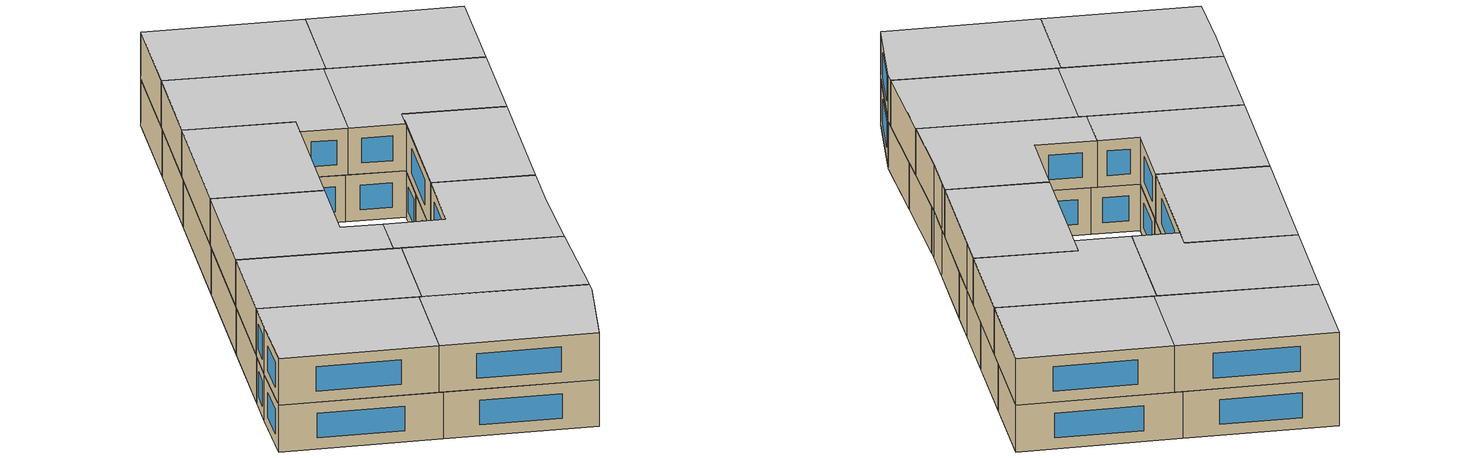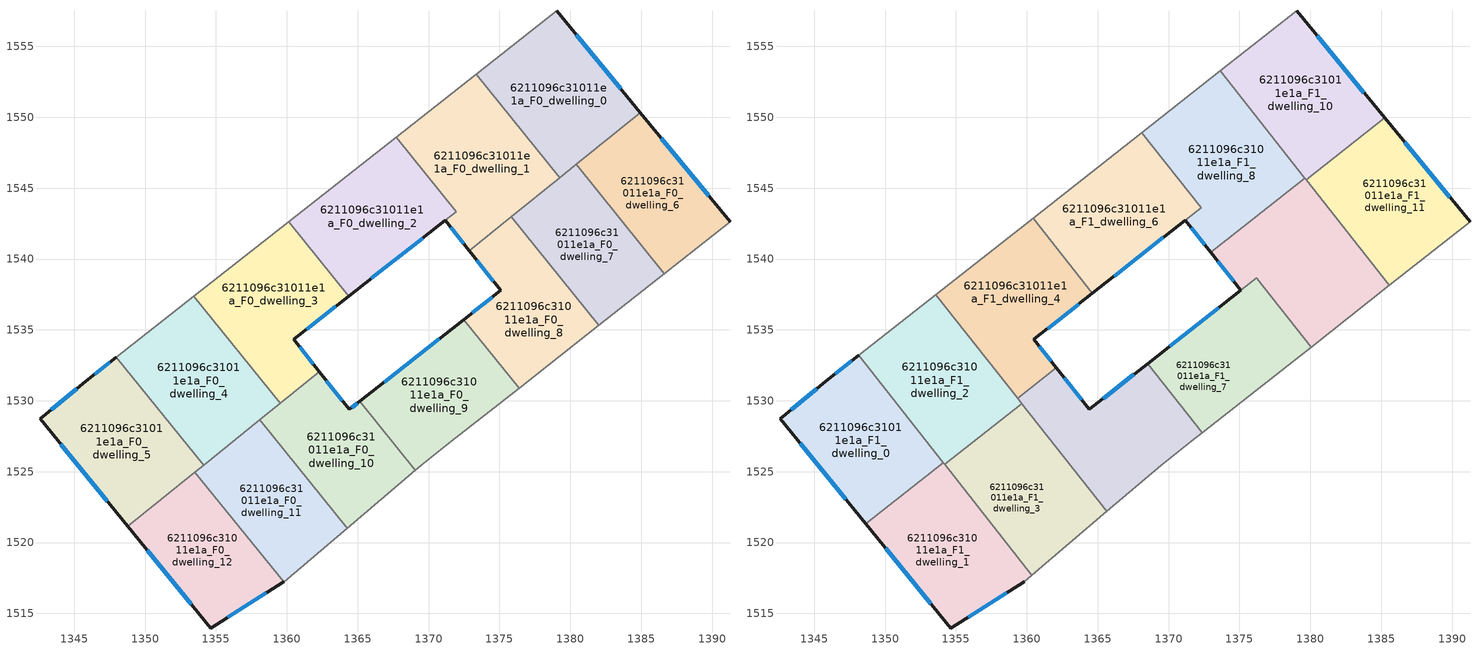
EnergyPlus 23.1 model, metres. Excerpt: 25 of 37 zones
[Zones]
6211096c31011e1a_F0_dwelling_0
 floor ground (EU_floor_Construction): 1379.03,1557.5 1384.94,1550.32 1379.26,1545.74 1373.36,1553.04 z0
 wall outside (EU_wall_Construction): 1384.94,1550.32 1379.03,1557.5 z0:3
 wall to 6211096c31011e1a_F0_dwelling_1 (EU_wall_Construction): 1373.36,1553.04 1379.26,1545.74 z0:3
 wall adiabatic (EU_wall_Construction): 1379.03,1557.5 1373.36,1553.04 z0:3
 wall to 6211096c31011e1a_F0_dwelling_6 (EU_wall_Construction): 1380.42,1546.67 1384.94,1550.32 z0:3
 wall to 6211096c31011e1a_F0_dwelling_7 (EU_wall_Construction): 1379.26,1545.74 1380.42,1546.67 z0:3
 window (EU_Window_Construction): 1383.55,1552.01 1380.42,1555.82 z0.7:2.3
6211096c31011e1a_F0_dwelling_1
 floor ground (EU_floor_Construction): 1373.36,1553.04 1379.26,1545.74 1372.88,1540.58 1371.17,1542.73 1371.95,1543.34 1367.71,1548.6 z0
 wall outside (EU_wall_Construction): 1371.17,1542.73 1372.88,1540.58 z0:3
 wall to 6211096c31011e1a_F0_dwelling_2 (EU_wall_Construction): 1367.71,1548.6 1371.95,1543.34 1371.17,1542.73 z0:3
 wall adiabatic (EU_wall_Construction): 1373.36,1553.04 1367.71,1548.6 z0:3
 wall to 6211096c31011e1a_F0_dwelling_7 (EU_wall_Construction): 1375.83,1542.96 1379.26,1545.74 z0:3
 wall to 6211096c31011e1a_F0_dwelling_8 (EU_wall_Construction): 1372.88,1540.58 1375.83,1542.96 z0:3
 window (EU_Window_Construction): 1371.57,1542.23 1372.48,1541.09 z0.7:2.3
6211096c31011e1a_F0_dwelling_10
 floor ground (EU_floor_Construction): 1365.13,1529.96 1369.06,1525.09 1364.26,1521.02 1358.1,1528.65 1362.3,1532.05 1364.41,1529.39 z0
 wall outside (EU_wall_Construction): 1365.13,1529.96 1364.41,1529.39 1362.3,1532.05 z0:3
 wall to 6211096c31011e1a_F0_dwelling_9 (EU_wall_Construction): 1369.06,1525.09 1365.13,1529.96 z0:3
 wall adiabatic (EU_wall_Construction): 1364.26,1521.02 1369.06,1525.09 z0:3
 wall to 6211096c31011e1a_F0_dwelling_11 (EU_wall_Construction): 1358.1,1528.65 1364.26,1521.02 z0:3
 wall to 6211096c31011e1a_F0_dwelling_3 (EU_wall_Construction): 1362.3,1532.05 1359.55,1529.82 z0:3
 wall to 6211096c31011e1a_F0_dwelling_4 (EU_wall_Construction): 1359.55,1529.82 1358.1,1528.65 z0:3
 window (EU_Window_Construction): 1363.91,1530.01 1362.8,1531.42 / 1364.96,1529.82 1364.58,1529.52 z0.7:2.3
6211096c31011e1a_F0_dwelling_11
 floor ground (EU_floor_Construction): 1358.1,1528.65 1364.26,1521.02 1359.8,1517.24 1359.77,1517.22 1353.52,1524.95 z0
 wall adiabatic (EU_wall_Construction): 1359.77,1517.22 1359.8,1517.24 1364.26,1521.02 z0:3
 wall to 6211096c31011e1a_F0_dwelling_12 (EU_wall_Construction): 1353.52,1524.95 1359.77,1517.22 z0:3
 wall to 6211096c31011e1a_F0_dwelling_4 (EU_wall_Construction): 1358.1,1528.65 1354.14,1525.46 z0:3
 wall to 6211096c31011e1a_F0_dwelling_5 (EU_wall_Construction): 1354.14,1525.46 1353.52,1524.95 z0:3
6211096c31011e1a_F0_dwelling_12
 floor ground (EU_floor_Construction): 1353.52,1524.95 1359.77,1517.22 1354.64,1513.96 1348.79,1521.13 z0
 wall outside (EU_wall_Construction): 1348.79,1521.13 1354.64,1513.96 1359.77,1517.22 z0:3
 wall to 6211096c31011e1a_F0_dwelling_5 (EU_wall_Construction): 1353.52,1524.95 1348.79,1521.13 z0:3
 window (EU_Window_Construction): 1355.85,1514.73 1358.57,1516.45 / 1350.16,1519.45 1353.27,1515.65 z0.7:2.3
6211096c31011e1a_F0_dwelling_2
 floor ground (EU_floor_Construction): 1367.71,1548.6 1371.95,1543.34 1364.37,1537.38 1360.13,1542.64 z0
 wall outside (EU_wall_Construction): 1364.37,1537.38 1371.18,1542.73 z0:3
 wall to 6211096c31011e1a_F0_dwelling_3 (EU_wall_Construction): 1360.13,1542.64 1364.37,1537.38 z0:3
 wall adiabatic (EU_wall_Construction): 1367.71,1548.6 1360.13,1542.64 z0:3
 window (EU_Window_Construction): 1365.97,1538.64 1369.58,1541.48 z0.7:2.3
6211096c31011e1a_F0_dwelling_3
 floor ground (EU_floor_Construction): 1360.13,1542.64 1364.37,1537.38 1360.49,1534.33 1362.3,1532.05 1359.55,1529.82 1353.45,1537.38 z0
 wall outside (EU_wall_Construction): 1362.3,1532.05 1360.49,1534.33 1364.37,1537.38 z0:3
 wall to 6211096c31011e1a_F0_dwelling_4 (EU_wall_Construction): 1353.45,1537.38 1359.55,1529.82 z0:3
 wall adiabatic (EU_wall_Construction): 1360.13,1542.64 1353.45,1537.38 z0:3
 window (EU_Window_Construction): 1361.88,1532.58 1360.92,1533.8 / 1361.4,1535.05 1363.46,1536.67 z0.7:2.3
6211096c31011e1a_F0_dwelling_4
 floor ground (EU_floor_Construction): 1353.45,1537.38 1359.55,1529.82 1354.14,1525.46 1347.99,1533.08 z0
 wall to 6211096c31011e1a_F0_dwelling_5 (EU_wall_Construction): 1347.99,1533.08 1354.14,1525.46 z0:3
 wall adiabatic (EU_wall_Construction): 1353.45,1537.38 1347.99,1533.08 z0:3
6211096c31011e1a_F0_dwelling_5
 floor ground (EU_floor_Construction): 1347.99,1533.08 1354.14,1525.46 1348.79,1521.13 1342.59,1528.73 1345.99,1531.51 z0
 wall outside (EU_wall_Construction): 1347.99,1533.08 1345.99,1531.51 1342.59,1528.73 1348.79,1521.13 z0:3
 window (EU_Window_Construction): 1344.05,1526.95 1347.33,1522.92 / 1345.19,1530.86 1343.39,1529.38 / 1347.52,1532.72 1346.46,1531.88 z0.7:2.3
6211096c31011e1a_F0_dwelling_6
 floor ground (EU_floor_Construction): 1384.94,1550.32 1391.26,1542.64 1386.63,1538.98 1380.42,1546.67 z0
 wall outside (EU_wall_Construction): 1391.26,1542.64 1384.94,1550.32 z0:3
 wall adiabatic (EU_wall_Construction): 1386.63,1538.98 1391.26,1542.64 z0:3
 wall to 6211096c31011e1a_F0_dwelling_7 (EU_wall_Construction): 1380.42,1546.67 1386.63,1538.98 z0:3
 window (EU_Window_Construction): 1389.78,1544.45 1386.43,1548.52 z0.7:2.3
 ceiling adiabatic (EU_roof_Construction): 1391.26,1542.64 1385.24,1549.96 1380.67,1546.36 1386.63,1538.98 z3
6211096c31011e1a_F0_dwelling_7
 floor ground (EU_floor_Construction): 1380.42,1546.67 1386.63,1538.98 1382,1535.32 1375.83,1542.96 z0
 wall adiabatic (EU_wall_Construction): 1382,1535.32 1386.63,1538.98 z0:3
 wall to 6211096c31011e1a_F0_dwelling_8 (EU_wall_Construction): 1375.83,1542.96 1382,1535.32 z0:3
 ceiling adiabatic (EU_roof_Construction): 1385.57,1538.14 1379.62,1545.71 1375.95,1542.82 1382,1535.32 z3
6211096c31011e1a_F0_dwelling_8
 floor ground (EU_floor_Construction): 1375.83,1542.96 1382,1535.32 1378.46,1532.52 1376.39,1530.89 1372.48,1535.73 1375.09,1537.79 1372.88,1540.58 z0
 wall outside (EU_wall_Construction): 1372.88,1540.58 1375.09,1537.79 1372.48,1535.73 z0:3
 wall adiabatic (EU_wall_Construction): 1376.39,1530.89 1378.46,1532.52 1382,1535.32 z0:3
 wall to 6211096c31011e1a_F0_dwelling_9 (EU_wall_Construction): 1372.48,1535.73 1376.39,1530.89 z0:3
 window (EU_Window_Construction): 1374.48,1537.3 1373.09,1536.21 / 1373.4,1539.93 1374.57,1538.44 z0.7:2.3
6211096c31011e1a_F0_dwelling_9
 floor ground (EU_floor_Construction): 1372.48,1535.73 1376.39,1530.89 1371.62,1527.14 1369.48,1525.45 1369.06,1525.09 1365.13,1529.96 z0
 wall outside (EU_wall_Construction): 1372.48,1535.73 1365.13,1529.96 z0:3
 wall adiabatic (EU_wall_Construction): 1369.06,1525.09 1369.48,1525.45 1371.62,1527.14 1376.39,1530.89 z0:3
 window (EU_Window_Construction): 1370.75,1534.37 1366.86,1531.31 z0.7:2.3
6211096c31011e1a_F1_dwelling_0
 floor to 6211096c31011e1a_F0_dwelling_5 (EU_floor_Construction): 1347.99,1533.08 1354.04,1525.59 1348.63,1521.33 1342.59,1528.73 1345.99,1531.51 z3
 floor to 6211096c31011e1a_F0_dwelling_4 (EU_floor_Construction): 1348.15,1533.21 1354.11,1525.64 1354.04,1525.59 1347.99,1533.08 z3
 wall outside (EU_wall_Construction): 1348.15,1533.21 1345.99,1531.51 1342.59,1528.73 1348.63,1521.33 z3:6
 wall to 6211096c31011e1a_F1_dwelling_1 (EU_wall_Construction): 1348.63,1521.33 1354.11,1525.64 z3:6
 wall to 6211096c31011e1a_F1_dwelling_2 (EU_wall_Construction): 1354.11,1525.64 1348.15,1533.21 z3:6
 window (EU_Window_Construction): 1344.01,1526.99 1347.21,1523.07 / 1345.19,1530.86 1343.39,1529.38 / 1347.64,1532.81 1346.5,1531.91 z3.7:5.3
 ceiling to 6211096c31011e1a_F2_dwelling_0 (EU_floor_Construction): 1354.11,1525.64 1348.15,1533.21 1345.99,1531.51 1342.59,1528.73 1348.63,1521.33 z6
6211096c31011e1a_F1_dwelling_1
 floor to 6211096c31011e1a_F0_dwelling_12 (EU_floor_Construction): 1353.52,1524.95 1359.77,1517.22 1354.64,1513.96 1348.79,1521.13 z3
 floor to 6211096c31011e1a_F0_dwelling_5 (EU_floor_Construction): 1354.04,1525.59 1354.14,1525.46 1348.79,1521.13 1348.63,1521.33 z3
 floor to 6211096c31011e1a_F0_dwelling_4 (EU_floor_Construction): 1354.11,1525.64 1354.21,1525.51 1354.14,1525.46 1354.04,1525.59 z3
 floor to 6211096c31011e1a_F0_dwelling_11 (EU_floor_Construction): 1354.21,1525.51 1360.36,1517.71 1359.8,1517.24 1359.77,1517.22 1353.52,1524.95 z3
 wall outside (EU_wall_Construction): 1348.63,1521.33 1354.64,1513.96 1359.8,1517.24 z3:6
 wall adiabatic (EU_wall_Construction): 1359.8,1517.24 1360.36,1517.71 z3:6
 wall to 6211096c31011e1a_F1_dwelling_3 (EU_wall_Construction): 1360.36,1517.71 1354.22,1525.51 z3:6
 wall to 6211096c31011e1a_F1_dwelling_2 (EU_wall_Construction): 1354.21,1525.51 1354.11,1525.64 z3:6
 window (EU_Window_Construction): 1350.04,1519.6 1353.23,1515.69 / 1355.85,1514.73 1358.59,1516.47 z3.7:5.3
 ceiling to 6211096c31011e1a_F2_dwelling_1 (EU_floor_Construction): 1359.8,1517.24 1360.36,1517.71 1354.11,1525.64 1348.63,1521.33 1354.64,1513.96 z6
6211096c31011e1a_F1_dwelling_10
 floor to 6211096c31011e1a_F0_dwelling_0 (EU_floor_Construction): 1379.03,1557.5 1384.94,1550.32 1379.46,1545.9 1373.66,1553.27 z3
 floor to 6211096c31011e1a_F0_dwelling_7 (EU_floor_Construction): 1380.42,1546.67 1380.67,1546.36 1379.7,1545.6 1379.46,1545.9 z3
 floor to 6211096c31011e1a_F0_dwelling_6 (EU_floor_Construction): 1384.94,1550.32 1385.24,1549.96 1380.67,1546.36 1380.42,1546.67 z3
 wall outside (EU_wall_Construction): 1385.24,1549.96 1379.03,1557.5 z3:6
 wall adiabatic (EU_wall_Construction): 1379.03,1557.5 1373.66,1553.27 z3:6
 wall to 6211096c31011e1a_F1_dwelling_11 (EU_wall_Construction): 1379.7,1545.6 1385.24,1549.96 z3:6
 wall to 6211096c31011e1a_F1_dwelling_8 (EU_wall_Construction): 1373.66,1553.27 1379.62,1545.71 z3:6
 wall to 6211096c31011e1a_F1_dwelling_9 (EU_wall_Construction): 1379.62,1545.71 1379.7,1545.6 z3:6
 window (EU_Window_Construction): 1383.78,1551.73 1380.49,1555.73 z3.7:5.3
 ceiling to 6211096c31011e1a_F2_dwelling_10 (EU_floor_Construction): 1385.24,1549.96 1379.03,1557.5 1373.66,1553.27 1379.7,1545.6 z6
6211096c31011e1a_F1_dwelling_11
 floor to 6211096c31011e1a_F0_dwelling_7 (EU_floor_Construction): 1380.67,1546.36 1386.63,1538.98 1385.57,1538.14 1379.7,1545.6 z3
 floor adiabatic (EU_floor_Construction): 1385.24,1549.96 1391.26,1542.64 1386.63,1538.98 1380.67,1546.36 z3
 wall outside (EU_wall_Construction): 1391.26,1542.64 1385.24,1549.96 z3:6
 wall adiabatic (EU_wall_Construction): 1385.57,1538.14 1391.26,1542.64 z3:6
 wall to 6211096c31011e1a_F1_dwelling_9 (EU_wall_Construction): 1379.7,1545.6 1385.57,1538.14 z3:6
 window (EU_Window_Construction): 1389.85,1544.36 1386.65,1548.24 z3.7:5.3
 ceiling to 6211096c31011e1a_F2_dwelling_11 (EU_floor_Construction): 1391.26,1542.64 1385.24,1549.96 1379.7,1545.6 1385.57,1538.14 z6
6211096c31011e1a_F1_dwelling_2
 floor to 6211096c31011e1a_F0_dwelling_4 (EU_floor_Construction): 1353.45,1537.38 1359.55,1529.82 1354.21,1525.51 1348.15,1533.21 z3
 floor to 6211096c31011e1a_F0_dwelling_3 (EU_floor_Construction): 1353.59,1537.49 1359.6,1529.86 1359.55,1529.82 1353.45,1537.38 z3
 floor to 6211096c31011e1a_F0_dwelling_10 (EU_floor_Construction): 1359.6,1529.86 1359.65,1529.79 1358.14,1528.6 1358.1,1528.65 z3
 floor to 6211096c31011e1a_F0_dwelling_11 (EU_floor_Construction): 1358.1,1528.65 1358.14,1528.6 1354.22,1525.51 z3
 wall adiabatic (EU_wall_Construction): 1353.59,1537.49 1348.15,1533.21 z3:6
 wall to 6211096c31011e1a_F1_dwelling_3 (EU_wall_Construction): 1354.22,1525.51 1359.65,1529.79 z3:6
 wall to 6211096c31011e1a_F1_dwelling_4 (EU_wall_Construction): 1359.36,1530.17 1353.59,1537.49 z3:6
 wall to 6211096c31011e1a_F1_dwelling_5 (EU_wall_Construction): 1359.65,1529.79 1359.36,1530.17 z3:6
 ceiling to 6211096c31011e1a_F2_dwelling_2 (EU_floor_Construction): 1359.65,1529.79 1353.59,1537.49 1348.15,1533.21 1354.22,1525.51 z6
6211096c31011e1a_F1_dwelling_3
 floor to 6211096c31011e1a_F0_dwelling_11 (EU_floor_Construction): 1358.14,1528.6 1364.26,1521.02 1360.36,1517.71 1354.22,1525.51 z3
 floor to 6211096c31011e1a_F0_dwelling_10 (EU_floor_Construction): 1359.65,1529.79 1365.64,1522.19 1364.26,1521.02 1358.14,1528.6 z3
 wall adiabatic (EU_wall_Construction): 1360.36,1517.71 1365.64,1522.19 z3:6
 wall to 6211096c31011e1a_F1_dwelling_5 (EU_wall_Construction): 1365.64,1522.19 1359.65,1529.79 z3:6
 ceiling to 6211096c31011e1a_F2_dwelling_3 (EU_floor_Construction): 1365.64,1522.19 1359.65,1529.79 1354.22,1525.51 1360.36,1517.71 z6
6211096c31011e1a_F1_dwelling_4
 floor to 6211096c31011e1a_F0_dwelling_3 (EU_floor_Construction): 1360.13,1542.64 1364.37,1537.38 1360.49,1534.33 1362.09,1532.32 1359.36,1530.17 1353.59,1537.49 z3
 floor to 6211096c31011e1a_F0_dwelling_2 (EU_floor_Construction): 1360.45,1542.88 1364.62,1537.58 1364.37,1537.38 1360.13,1542.64 z3
 wall outside (EU_wall_Construction): 1362.09,1532.32 1360.49,1534.33 1364.62,1537.58 z3:6
 wall to 6211096c31011e1a_F1_dwelling_5 (EU_wall_Construction): 1359.36,1530.17 1362.09,1532.32 z3:6
 wall adiabatic (EU_wall_Construction): 1360.45,1542.88 1353.59,1537.49 z3:6
 wall to 6211096c31011e1a_F1_dwelling_6 (EU_wall_Construction): 1364.62,1537.58 1360.45,1542.88 z3:6
 window (EU_Window_Construction): 1361.46,1535.1 1363.65,1536.82 / 1361.71,1532.79 1360.87,1533.86 z3.7:5.3
 ceiling to 6211096c31011e1a_F2_dwelling_4 (EU_floor_Construction): 1362.09,1532.32 1360.49,1534.33 1364.62,1537.58 1360.45,1542.88 1353.59,1537.49 1359.36,1530.17 z6
6211096c31011e1a_F1_dwelling_5
 floor to 6211096c31011e1a_F0_dwelling_10 (EU_floor_Construction): 1365.13,1529.96 1369.06,1525.09 1365.64,1522.19 1359.6,1529.86 1362.3,1532.05 1364.41,1529.39 z3
 floor to 6211096c31011e1a_F0_dwelling_9 (EU_floor_Construction): 1368.53,1532.62 1372.38,1527.74 1371.62,1527.14 1369.48,1525.45 1369.06,1525.09 1365.13,1529.96 z3
 floor to 6211096c31011e1a_F0_dwelling_3 (EU_floor_Construction): 1362.09,1532.32 1362.3,1532.05 1359.6,1529.86 1359.36,1530.17 z3
 wall outside (EU_wall_Construction): 1368.53,1532.62 1364.41,1529.39 1362.09,1532.32 z3:6
 wall adiabatic (EU_wall_Construction): 1365.64,1522.19 1369.48,1525.45 1371.62,1527.14 1372.38,1527.74 z3:6
 wall to 6211096c31011e1a_F1_dwelling_7 (EU_wall_Construction): 1372.38,1527.74 1368.53,1532.62 z3:6
 window (EU_Window_Construction): 1363.86,1530.08 1362.63,1531.63 / 1367.56,1531.87 1365.38,1530.15 z3.7:5.3
 ceiling to 6211096c31011e1a_F2_dwelling_5 (EU_floor_Construction): 1369.48,1525.45 1371.62,1527.14 1372.38,1527.74 1368.53,1532.62 1364.41,1529.39 1362.09,1532.32 1359.36,1530.17 1365.64,1522.19 z6
6211096c31011e1a_F1_dwelling_6
 floor to 6211096c31011e1a_F0_dwelling_2 (EU_floor_Construction): 1367.71,1548.6 1371.95,1543.34 1364.62,1537.58 1360.45,1542.88 z3
 floor to 6211096c31011e1a_F0_dwelling_1 (EU_floor_Construction): 1368.12,1548.92 1372.3,1543.62 1371.95,1543.34 1367.71,1548.6 z3
 wall outside (EU_wall_Construction): 1364.62,1537.58 1371.18,1542.73 z3:6
 wall adiabatic (EU_wall_Construction): 1368.12,1548.92 1360.45,1542.88 z3:6
 wall to 6211096c31011e1a_F1_dwelling_8 (EU_wall_Construction): 1371.18,1542.73 1372.3,1543.62 1368.12,1548.92 z3:6
 window (EU_Window_Construction): 1366.16,1538.79 1369.64,1541.52 z3.7:5.3
 ceiling to 6211096c31011e1a_F2_dwelling_6 (EU_floor_Construction): 1372.3,1543.62 1368.12,1548.92 1360.45,1542.88 1364.62,1537.58 z6
6211096c31011e1a_F1_dwelling_7
 floor to 6211096c31011e1a_F0_dwelling_9 (EU_floor_Construction): 1372.48,1535.73 1376.39,1530.89 1372.38,1527.74 1368.53,1532.62 z3
 floor to 6211096c31011e1a_F0_dwelling_8 (EU_floor_Construction): 1376.2,1538.66 1380.05,1533.78 1378.46,1532.52 1376.39,1530.89 1372.48,1535.73 z3
 wall outside (EU_wall_Construction): 1375.09,1537.79 1368.53,1532.62 z3:6
 wall adiabatic (EU_wall_Construction): 1372.38,1527.74 1378.46,1532.52 1380.05,1533.78 z3:6
 wall to 6211096c31011e1a_F1_dwelling_9 (EU_wall_Construction): 1380.05,1533.78 1376.21,1538.66 / 1376.2,1538.66 1375.09,1537.79 z3:6
 window (EU_Window_Construction): 1373.55,1536.57 1370.07,1533.84 z3.7:5.3
 ceiling to 6211096c31011e1a_F2_dwelling_7 (EU_floor_Construction): 1378.46,1532.52 1380.05,1533.78 1376.2,1538.66 1368.53,1532.62 1372.38,1527.74 z6
6211096c31011e1a_F1_dwelling_8
 floor to 6211096c31011e1a_F0_dwelling_1 (EU_floor_Construction): 1373.36,1553.04 1379.26,1545.74 1372.88,1540.58 1371.17,1542.73 1372.3,1543.62 1368.12,1548.92 z3
 floor to 6211096c31011e1a_F0_dwelling_0 (EU_floor_Construction): 1373.66,1553.27 1379.46,1545.9 1379.26,1545.74 1373.36,1553.04 z3
 floor to 6211096c31011e1a_F0_dwelling_7 (EU_floor_Construction): 1379.46,1545.9 1379.62,1545.71 1375.95,1542.82 1375.83,1542.96 z3
 floor to 6211096c31011e1a_F0_dwelling_8 (EU_floor_Construction): 1375.83,1542.96 1375.95,1542.82 1372.97,1540.47 1372.88,1540.58 z3
 wall outside (EU_wall_Construction): 1371.17,1542.73 1372.97,1540.47 z3:6
 wall adiabatic (EU_wall_Construction): 1373.66,1553.27 1368.12,1548.92 z3:6
 wall to 6211096c31011e1a_F1_dwelling_9 (EU_wall_Construction): 1372.97,1540.47 1374.09,1541.35 1379.62,1545.71 z3:6
 window (EU_Window_Construction): 1371.6,1542.2 1372.54,1541 z3.7:5.3
 ceiling to 6211096c31011e1a_F2_dwelling_8 (EU_floor_Construction): 1379.62,1545.71 1373.66,1553.27 1368.12,1548.92 1372.3,1543.62 1371.17,1542.73 1372.97,1540.47 z6
6211096c31011e1a_F1_dwelling_9
 floor to 6211096c31011e1a_F0_dwelling_8 (EU_floor_Construction): 1375.95,1542.82 1382,1535.32 1380.05,1533.78 1376.2,1538.66 1375.09,1537.79 1372.97,1540.47 1374.09,1541.36 z3
 floor adiabatic (EU_floor_Construction): 1379.62,1545.71 1385.57,1538.14 1380.05,1533.78 1382,1535.32 1375.95,1542.82 z3
 wall outside (EU_wall_Construction): 1372.97,1540.47 1375.09,1537.79 z3:6
 wall adiabatic (EU_wall_Construction): 1380.05,1533.78 1385.57,1538.14 z3:6
 window (EU_Window_Construction): 1373.47,1539.84 1374.59,1538.42 z3.7:5.3
 ceiling to 6211096c31011e1a_F2_dwelling_9 (EU_floor_Construction): 1385.57,1538.14 1379.62,1545.71 1374.09,1541.36 1372.97,1540.47 1375.09,1537.79 1376.2,1538.66 1380.05,1533.78 z6
[Building]
EU S2 Campaign: North Axis=0; Terrain=City; Solar Distribution=FullExterior
[Site:Location]
Budapest.Ferenc.Liszt.Intl.AP: Latitude=47.437; Longitude=19.256; Time Zone=1; Elevation=185
[SizingPeriod:WeatherFileDays]
AnnualSizingPeriod: Begin Month=1; Begin Day of Month=1; End Month=12; End Day of Month=31; Day of Week for Start Day=Monday; Use Weather File Daylight Saving Period=No; Use Weather File Rain and Snow Indicators=No
[MATERIAL]
EU_InternalMass_Material: Roughness=MediumRough; Thickness=0.1; Conductivity=1; Density=1800; Specific Heat=900; Thermal Absorptance=0.9; Solar Absorptance=0.7; Visible Absorptance=0.7
[MATERIAL:NOMASS] Roughness=MediumRough; Thermal Absorptance=0.9; Solar Absorptance=0.7; Visible Absorptance=0.7
Name | Thermal Resistance
EU_wall_NoMass | 0.832559
EU_roof_NoMass | 1.39638
EU_floor_NoMass | 0.872794
[WINDOWMATERIAL:SIMPLEGLAZINGSYSTEM]
EU_Window_SimpleGlazing: UFactor=2.79869; Solar Heat Gain Coefficient=0.75; Visible Transmittance=0.75
[CONSTRUCTION]
EU_wall_Construction: EU_wall_NoMass
EU_roof_Construction: EU_roof_NoMass
EU_floor_Construction: EU_floor_NoMass
EU_Window_Construction: EU_Window_SimpleGlazing
EU_InternalMass_Construction: EU_InternalMass_Material
[ZONE] Type=1; Multiplier=1; Ceiling Height=autocalculate; Floor Area=autocalculate; Part of Total Floor Area=Yes
Name | Volume
6211096c31011e1a_F0_dwelling_0 | 203.489
6211096c31011e1a_F1_dwelling_0 | 203.482
6211096c31011e1a_F0_dwelling_1 | 211.701
6211096c31011e1a_F1_dwelling_1 | 203.491
6211096c31011e1a_F0_dwelling_10 | 174.432
6211096c31011e1a_F1_dwelling_10 | 203.477
6211096c31011e1a_F0_dwelling_11 | 174.427
6211096c31011e1a_F1_dwelling_11 | 203.499
6211096c31011e1a_F0_dwelling_12 | 174.392
6211096c31011e1a_F0_dwelling_2 | 195.278
6211096c31011e1a_F1_dwelling_2 | 203.496
6211096c31011e1a_F0_dwelling_3 | 203.495
6211096c31011e1a_F1_dwelling_3 | 203.504
6211096c31011e1a_F0_dwelling_4 | 203.47
6211096c31011e1a_F1_dwelling_4 | 203.485
6211096c31011e1a_F0_dwelling_5 | 203.479
6211096c31011e1a_F1_dwelling_5 | 203.474
6211096c31011e1a_F0_dwelling_6 | 174.418
6211096c31011e1a_F1_dwelling_6 | 197.817
6211096c31011e1a_F0_dwelling_7 | 174.403
6211096c31011e1a_F1_dwelling_7 | 182.234
6211096c31011e1a_F0_dwelling_8 | 174.414
6211096c31011e1a_F1_dwelling_8 | 215.822
6211096c31011e1a_F0_dwelling_9 | 174.412
6211096c31011e1a_F1_dwelling_9 | 218.049
[INTERNALMASS] Construction=EU_InternalMass_Construction
Name | Zone or ZoneList | Surface Area
6211096c31011e1a_F0_dwelling_0_EU_InternalMass | 6211096c31011e1a_F0_dwelling_0 | 67.8298
6211096c31011e1a_F0_dwelling_1_EU_InternalMass | 6211096c31011e1a_F0_dwelling_1 | 70.5668
6211096c31011e1a_F0_dwelling_2_EU_InternalMass | 6211096c31011e1a_F0_dwelling_2 | 65.0911
6211096c31011e1a_F0_dwelling_3_EU_InternalMass | 6211096c31011e1a_F0_dwelling_3 | 67.8316
6211096c31011e1a_F0_dwelling_4_EU_InternalMass | 6211096c31011e1a_F0_dwelling_4 | 67.8233
6211096c31011e1a_F0_dwelling_5_EU_InternalMass | 6211096c31011e1a_F0_dwelling_5 | 67.8263
6211096c31011e1a_F0_dwelling_6_EU_InternalMass | 6211096c31011e1a_F0_dwelling_6 | 58.1394
6211096c31011e1a_F0_dwelling_7_EU_InternalMass | 6211096c31011e1a_F0_dwelling_7 | 58.1343
6211096c31011e1a_F0_dwelling_8_EU_InternalMass | 6211096c31011e1a_F0_dwelling_8 | 58.1379
6211096c31011e1a_F0_dwelling_9_EU_InternalMass | 6211096c31011e1a_F0_dwelling_9 | 58.1372
6211096c31011e1a_F0_dwelling_10_EU_InternalMass | 6211096c31011e1a_F0_dwelling_10 | 58.1441
6211096c31011e1a_F0_dwelling_11_EU_InternalMass | 6211096c31011e1a_F0_dwelling_11 | 58.1423
6211096c31011e1a_F0_dwelling_12_EU_InternalMass | 6211096c31011e1a_F0_dwelling_12 | 58.1306
6211096c31011e1a_F1_dwelling_0_EU_InternalMass | 6211096c31011e1a_F1_dwelling_0 | 67.8273
6211096c31011e1a_F1_dwelling_1_EU_InternalMass | 6211096c31011e1a_F1_dwelling_1 | 67.8306
6211096c31011e1a_F1_dwelling_2_EU_InternalMass | 6211096c31011e1a_F1_dwelling_2 | 67.832
6211096c31011e1a_F1_dwelling_3_EU_InternalMass | 6211096c31011e1a_F1_dwelling_3 | 67.8344
6211096c31011e1a_F1_dwelling_4_EU_InternalMass | 6211096c31011e1a_F1_dwelling_4 | 67.8281
6211096c31011e1a_F1_dwelling_5_EU_InternalMass | 6211096c31011e1a_F1_dwelling_5 | 67.8246
6211096c31011e1a_F1_dwelling_6_EU_InternalMass | 6211096c31011e1a_F1_dwelling_6 | 65.9386
6211096c31011e1a_F1_dwelling_7_EU_InternalMass | 6211096c31011e1a_F1_dwelling_7 | 60.7387
6211096c31011e1a_F1_dwelling_8_EU_InternalMass | 6211096c31011e1a_F1_dwelling_8 | 71.9484
6211096c31011e1a_F1_dwelling_9_EU_InternalMass | 6211096c31011e1a_F1_dwelling_9 | 72.6796
6211096c31011e1a_F1_dwelling_10_EU_InternalMass | 6211096c31011e1a_F1_dwelling_10 | 67.8257
6211096c31011e1a_F1_dwelling_11_EU_InternalMass | 6211096c31011e1a_F1_dwelling_11 | 67.8333
[OTHEREQUIPMENT] Fuel Type=Electricity; Design Level Calculation Method=Watts/Area; Power per Zone Floor Area=1; Fraction Latent=0; Fraction Radiant=0; Fraction Lost=0; Carbon Dioxide Generation Rate=0; EndUse Subcategory=EU_Step8_InternalGains
Name | Zone or ZoneList or Space or SpaceList | Schedule
EU_Step8_InternalGain_6211096c31011e1a_F0_dwelling_0_f000 | 6211096c31011e1a_F0_dwelling_0 | EU_Step8_GainSchedule_6211096c31011e1a_F0_dwelling_0_f000
EU_Step8_InternalGain_6211096c31011e1a_F0_dwelling_1_f000 | 6211096c31011e1a_F0_dwelling_1 | EU_Step8_GainSchedule_6211096c31011e1a_F0_dwelling_1_f000
EU_Step8_InternalGain_6211096c31011e1a_F0_dwelling_2_f000 | 6211096c31011e1a_F0_dwelling_2 | EU_Step8_GainSchedule_6211096c31011e1a_F0_dwelling_2_f000
EU_Step8_InternalGain_6211096c31011e1a_F0_dwelling_3_f000 | 6211096c31011e1a_F0_dwelling_3 | EU_Step8_GainSchedule_6211096c31011e1a_F0_dwelling_3_f000
EU_Step8_InternalGain_6211096c31011e1a_F0_dwelling_4_f000 | 6211096c31011e1a_F0_dwelling_4 | EU_Step8_GainSchedule_6211096c31011e1a_F0_dwelling_4_f000
EU_Step8_InternalGain_6211096c31011e1a_F0_dwelling_5_f000 | 6211096c31011e1a_F0_dwelling_5 | EU_Step8_GainSchedule_6211096c31011e1a_F0_dwelling_5_f000
EU_Step8_InternalGain_6211096c31011e1a_F0_dwelling_6_f000 | 6211096c31011e1a_F0_dwelling_6 | EU_Step8_GainSchedule_6211096c31011e1a_F0_dwelling_6_f000
EU_Step8_InternalGain_6211096c31011e1a_F0_dwelling_7_f000 | 6211096c31011e1a_F0_dwelling_7 | EU_Step8_GainSchedule_6211096c31011e1a_F0_dwelling_7_f000
EU_Step8_InternalGain_6211096c31011e1a_F0_dwelling_8_f000 | 6211096c31011e1a_F0_dwelling_8 | EU_Step8_GainSchedule_6211096c31011e1a_F0_dwelling_8_f000
EU_Step8_InternalGain_6211096c31011e1a_F0_dwelling_9_f000 | 6211096c31011e1a_F0_dwelling_9 | EU_Step8_GainSchedule_6211096c31011e1a_F0_dwelling_9_f000
EU_Step8_InternalGain_6211096c31011e1a_F0_dwelling_10_f000 | 6211096c31011e1a_F0_dwelling_10 | EU_Step8_GainSchedule_6211096c31011e1a_F0_dwelling_10_f000
EU_Step8_InternalGain_6211096c31011e1a_F0_dwelling_11_f000 | 6211096c31011e1a_F0_dwelling_11 | EU_Step8_GainSchedule_6211096c31011e1a_F0_dwelling_11_f000
EU_Step8_InternalGain_6211096c31011e1a_F0_dwelling_12_f000 | 6211096c31011e1a_F0_dwelling_12 | EU_Step8_GainSchedule_6211096c31011e1a_F0_dwelling_12_f000
EU_Step8_InternalGain_6211096c31011e1a_F1_dwelling_0_f000 | 6211096c31011e1a_F1_dwelling_0 | EU_Step8_GainSchedule_6211096c31011e1a_F1_dwelling_0_f000
EU_Step8_InternalGain_6211096c31011e1a_F1_dwelling_1_f000 | 6211096c31011e1a_F1_dwelling_1 | EU_Step8_GainSchedule_6211096c31011e1a_F1_dwelling_1_f000
EU_Step8_InternalGain_6211096c31011e1a_F1_dwelling_2_f000 | 6211096c31011e1a_F1_dwelling_2 | EU_Step8_GainSchedule_6211096c31011e1a_F1_dwelling_2_f000
EU_Step8_InternalGain_6211096c31011e1a_F1_dwelling_3_f000 | 6211096c31011e1a_F1_dwelling_3 | EU_Step8_GainSchedule_6211096c31011e1a_F1_dwelling_3_f000
EU_Step8_InternalGain_6211096c31011e1a_F1_dwelling_4_f000 | 6211096c31011e1a_F1_dwelling_4 | EU_Step8_GainSchedule_6211096c31011e1a_F1_dwelling_4_f000
EU_Step8_InternalGain_6211096c31011e1a_F1_dwelling_5_f000 | 6211096c31011e1a_F1_dwelling_5 | EU_Step8_GainSchedule_6211096c31011e1a_F1_dwelling_5_f000
EU_Step8_InternalGain_6211096c31011e1a_F1_dwelling_6_f000 | 6211096c31011e1a_F1_dwelling_6 | EU_Step8_GainSchedule_6211096c31011e1a_F1_dwelling_6_f000
EU_Step8_InternalGain_6211096c31011e1a_F1_dwelling_7_f000 | 6211096c31011e1a_F1_dwelling_7 | EU_Step8_GainSchedule_6211096c31011e1a_F1_dwelling_7_f000
EU_Step8_InternalGain_6211096c31011e1a_F1_dwelling_8_f000 | 6211096c31011e1a_F1_dwelling_8 | EU_Step8_GainSchedule_6211096c31011e1a_F1_dwelling_8_f000
EU_Step8_InternalGain_6211096c31011e1a_F1_dwelling_9_f000 | 6211096c31011e1a_F1_dwelling_9 | EU_Step8_GainSchedule_6211096c31011e1a_F1_dwelling_9_f000
EU_Step8_InternalGain_6211096c31011e1a_F1_dwelling_10_f000 | 6211096c31011e1a_F1_dwelling_10 | EU_Step8_GainSchedule_6211096c31011e1a_F1_dwelling_10_f000
EU_Step8_InternalGain_6211096c31011e1a_F1_dwelling_11_f000 | 6211096c31011e1a_F1_dwelling_11 | EU_Step8_GainSchedule_6211096c31011e1a_F1_dwelling_11_f000
[ZONEVENTILATION:DESIGNFLOWRATE] Schedule=EU_AlwaysOn; Design Flow Rate Calculation Method=AirChanges/Hour; Air Changes per Hour=0.475469; Ventilation Type=Natural; Fan Pressure Rise=0; Fan Total Efficiency=1; Constant Term Coefficient=1; Temperature Term Coefficient=0; Velocity Term Coefficient=0; Velocity Squared Term Coefficient=0; Minimum Indoor Temperature=-100; Maximum Indoor Temperature=100; Delta Temperature=-100; Minimum Outdoor Temperature=-100; Maximum Outdoor Temperature=100; Maximum Wind Speed=40
Name | Zone or ZoneList or Space or SpaceList
EU_ConstantAir_6211096c31011e1a_F0_dwelling_0 | 6211096c31011e1a_F0_dwelling_0
EU_ConstantAir_6211096c31011e1a_F0_dwelling_1 | 6211096c31011e1a_F0_dwelling_1
EU_ConstantAir_6211096c31011e1a_F0_dwelling_2 | 6211096c31011e1a_F0_dwelling_2
EU_ConstantAir_6211096c31011e1a_F0_dwelling_3 | 6211096c31011e1a_F0_dwelling_3
EU_ConstantAir_6211096c31011e1a_F0_dwelling_4 | 6211096c31011e1a_F0_dwelling_4
EU_ConstantAir_6211096c31011e1a_F0_dwelling_5 | 6211096c31011e1a_F0_dwelling_5
EU_ConstantAir_6211096c31011e1a_F0_dwelling_6 | 6211096c31011e1a_F0_dwelling_6
EU_ConstantAir_6211096c31011e1a_F0_dwelling_7 | 6211096c31011e1a_F0_dwelling_7
EU_ConstantAir_6211096c31011e1a_F0_dwelling_8 | 6211096c31011e1a_F0_dwelling_8
EU_ConstantAir_6211096c31011e1a_F0_dwelling_9 | 6211096c31011e1a_F0_dwelling_9
EU_ConstantAir_6211096c31011e1a_F0_dwelling_10 | 6211096c31011e1a_F0_dwelling_10
EU_ConstantAir_6211096c31011e1a_F0_dwelling_11 | 6211096c31011e1a_F0_dwelling_11
EU_ConstantAir_6211096c31011e1a_F0_dwelling_12 | 6211096c31011e1a_F0_dwelling_12
EU_ConstantAir_6211096c31011e1a_F1_dwelling_0 | 6211096c31011e1a_F1_dwelling_0
EU_ConstantAir_6211096c31011e1a_F1_dwelling_1 | 6211096c31011e1a_F1_dwelling_1
EU_ConstantAir_6211096c31011e1a_F1_dwelling_2 | 6211096c31011e1a_F1_dwelling_2
EU_ConstantAir_6211096c31011e1a_F1_dwelling_3 | 6211096c31011e1a_F1_dwelling_3
EU_ConstantAir_6211096c31011e1a_F1_dwelling_4 | 6211096c31011e1a_F1_dwelling_4
EU_ConstantAir_6211096c31011e1a_F1_dwelling_5 | 6211096c31011e1a_F1_dwelling_5
EU_ConstantAir_6211096c31011e1a_F1_dwelling_6 | 6211096c31011e1a_F1_dwelling_6
EU_ConstantAir_6211096c31011e1a_F1_dwelling_7 | 6211096c31011e1a_F1_dwelling_7
EU_ConstantAir_6211096c31011e1a_F1_dwelling_8 | 6211096c31011e1a_F1_dwelling_8
EU_ConstantAir_6211096c31011e1a_F1_dwelling_9 | 6211096c31011e1a_F1_dwelling_9
EU_ConstantAir_6211096c31011e1a_F1_dwelling_10 | 6211096c31011e1a_F1_dwelling_10
EU_ConstantAir_6211096c31011e1a_F1_dwelling_11 | 6211096c31011e1a_F1_dwelling_11
[HVACTEMPLATE:THERMOSTAT] Constant Heating Setpoint=20; Constant Cooling Setpoint=50
EU_HeatOnly_6211096c31011e1a_F0_dwelling_0; EU_HeatOnly_6211096c31011e1a_F0_dwelling_1; EU_HeatOnly_6211096c31011e1a_F0_dwelling_2; EU_HeatOnly_6211096c31011e1a_F0_dwelling_3; EU_HeatOnly_6211096c31011e1a_F0_dwelling_4; EU_HeatOnly_6211096c31011e1a_F0_dwelling_5; EU_HeatOnly_6211096c31011e1a_F0_dwelling_6; EU_HeatOnly_6211096c31011e1a_F0_dwelling_7; EU_HeatOnly_6211096c31011e1a_F0_dwelling_8; EU_HeatOnly_6211096c31011e1a_F0_dwelling_9; EU_HeatOnly_6211096c31011e1a_F0_dwelling_10; EU_HeatOnly_6211096c31011e1a_F0_dwelling_11; EU_HeatOnly_6211096c31011e1a_F0_dwelling_12; EU_HeatOnly_6211096c31011e1a_F1_dwelling_0; EU_HeatOnly_6211096c31011e1a_F1_dwelling_1; EU_HeatOnly_6211096c31011e1a_F1_dwelling_2; EU_HeatOnly_6211096c31011e1a_F1_dwelling_3; EU_HeatOnly_6211096c31011e1a_F1_dwelling_4; EU_HeatOnly_6211096c31011e1a_F1_dwelling_5; EU_HeatOnly_6211096c31011e1a_F1_dwelling_6; EU_HeatOnly_6211096c31011e1a_F1_dwelling_7; EU_HeatOnly_6211096c31011e1a_F1_dwelling_8; EU_HeatOnly_6211096c31011e1a_F1_dwelling_9; EU_HeatOnly_6211096c31011e1a_F1_dwelling_10; EU_HeatOnly_6211096c31011e1a_F1_dwelling_11; EU_HeatOnly_6211096c31011e1a_F2_dwelling_0; EU_HeatOnly_6211096c31011e1a_F2_dwelling_1; EU_HeatOnly_6211096c31011e1a_F2_dwelling_2; EU_HeatOnly_6211096c31011e1a_F2_dwelling_3; EU_HeatOnly_6211096c31011e1a_F2_dwelling_4; EU_HeatOnly_6211096c31011e1a_F2_dwelling_5; EU_HeatOnly_6211096c31011e1a_F2_dwelling_6; EU_HeatOnly_6211096c31011e1a_F2_dwelling_7; EU_HeatOnly_6211096c31011e1a_F2_dwelling_8; EU_HeatOnly_6211096c31011e1a_F2_dwelling_9; EU_HeatOnly_6211096c31011e1a_F2_dwelling_10; EU_HeatOnly_6211096c31011e1a_F2_dwelling_11
[HVACTEMPLATE:ZONE:IDEALLOADSAIRSYSTEM] System Availability Schedule=EU_AlwaysOn; Maximum Heating Supply Air Temperature=50; Minimum Cooling Supply Air Temperature=13; Maximum Heating Supply Air Humidity Ratio=0.0156; Minimum Cooling Supply Air Humidity Ratio=0.0077; Heating Limit=NoLimit; Cooling Limit=NoLimit; Heating Availability Schedule=EU_AlwaysOn; Cooling Availability Schedule=EU_CoolingOff; Dehumidification Control Type=ConstantSensibleHeatRatio; Cooling Sensible Heat Ratio=0.7; Dehumidification Setpoint=60; Humidification Control Type=None; Humidification Setpoint=30; Outdoor Air Method=None; Outdoor Air Flow Rate per Person=0.00944; Outdoor Air Flow Rate per Zone Floor Area=0; Outdoor Air Flow Rate per Zone=0; Demand Controlled Ventilation Type=None; Outdoor Air Economizer Type=NoEconomizer; Heat Recovery Type=None; Sensible Heat Recovery Effectiveness=0.7; Latent Heat Recovery Effectiveness=0.65
Name | Template Thermostat
6211096c31011e1a_F0_dwelling_0 | EU_HeatOnly_6211096c31011e1a_F0_dwelling_0
6211096c31011e1a_F0_dwelling_1 | EU_HeatOnly_6211096c31011e1a_F0_dwelling_1
6211096c31011e1a_F0_dwelling_2 | EU_HeatOnly_6211096c31011e1a_F0_dwelling_2
6211096c31011e1a_F0_dwelling_3 | EU_HeatOnly_6211096c31011e1a_F0_dwelling_3
6211096c31011e1a_F0_dwelling_4 | EU_HeatOnly_6211096c31011e1a_F0_dwelling_4
6211096c31011e1a_F0_dwelling_5 | EU_HeatOnly_6211096c31011e1a_F0_dwelling_5
6211096c31011e1a_F0_dwelling_6 | EU_HeatOnly_6211096c31011e1a_F0_dwelling_6
6211096c31011e1a_F0_dwelling_7 | EU_HeatOnly_6211096c31011e1a_F0_dwelling_7
6211096c31011e1a_F0_dwelling_8 | EU_HeatOnly_6211096c31011e1a_F0_dwelling_8
6211096c31011e1a_F0_dwelling_9 | EU_HeatOnly_6211096c31011e1a_F0_dwelling_9
6211096c31011e1a_F0_dwelling_10 | EU_HeatOnly_6211096c31011e1a_F0_dwelling_10
6211096c31011e1a_F0_dwelling_11 | EU_HeatOnly_6211096c31011e1a_F0_dwelling_11
6211096c31011e1a_F0_dwelling_12 | EU_HeatOnly_6211096c31011e1a_F0_dwelling_12
6211096c31011e1a_F1_dwelling_0 | EU_HeatOnly_6211096c31011e1a_F1_dwelling_0
6211096c31011e1a_F1_dwelling_1 | EU_HeatOnly_6211096c31011e1a_F1_dwelling_1
6211096c31011e1a_F1_dwelling_2 | EU_HeatOnly_6211096c31011e1a_F1_dwelling_2
6211096c31011e1a_F1_dwelling_3 | EU_HeatOnly_6211096c31011e1a_F1_dwelling_3
6211096c31011e1a_F1_dwelling_4 | EU_HeatOnly_6211096c31011e1a_F1_dwelling_4
6211096c31011e1a_F1_dwelling_5 | EU_HeatOnly_6211096c31011e1a_F1_dwelling_5
6211096c31011e1a_F1_dwelling_6 | EU_HeatOnly_6211096c31011e1a_F1_dwelling_6
6211096c31011e1a_F1_dwelling_7 | EU_HeatOnly_6211096c31011e1a_F1_dwelling_7
6211096c31011e1a_F1_dwelling_8 | EU_HeatOnly_6211096c31011e1a_F1_dwelling_8
6211096c31011e1a_F1_dwelling_9 | EU_HeatOnly_6211096c31011e1a_F1_dwelling_9
6211096c31011e1a_F1_dwelling_10 | EU_HeatOnly_6211096c31011e1a_F1_dwelling_10
6211096c31011e1a_F1_dwelling_11 | EU_HeatOnly_6211096c31011e1a_F1_dwelling_11
[SIZING:ZONE] Zone Cooling Design Supply Air Temperature Input Method=SupplyAirTemperature; Zone Cooling Design Supply Air Temperature=13; Zone Heating Design Supply Air Temperature Input Method=SupplyAirTemperature; Zone Heating Design Supply Air Temperature=50; Zone Cooling Design Supply Air Humidity Ratio=0.008; Zone Heating Design Supply Air Humidity Ratio=0.008; Cooling Design Air Flow Method=DesignDay; Cooling Design Air Flow Rate=0; Cooling Minimum Air Flow per Zone Floor Area=0.000762; Cooling Minimum Air Flow=0; Cooling Minimum Air Flow Fraction=0.2; Heating Design Air Flow Method=DesignDay; Heating Design Air Flow Rate=0; Heating Maximum Air Flow per Zone Floor Area=0.002032; Heating Maximum Air Flow=0.141576; Heating Maximum Air Flow Fraction=0.3; Account for Dedicated Outdoor Air System=No; Dedicated Outdoor Air System Control Strategy=NeutralSupplyAir; Dedicated Outdoor Air Low Setpoint Temperature for Design=autosize; Dedicated Outdoor Air High Setpoint Temperature for Design=autosize; Zone Load Sizing Method=Sensible Load Only No Latent Load; Zone Latent Cooling Design Supply Air Humidity Ratio Input Method=HumidityRatioDifference; Zone Cooling Design Supply Air Humidity Ratio Difference=0.005; Zone Latent Heating Design Supply Air Humidity Ratio Input Method=HumidityRatioDifference; Zone Humidification Design Supply Air Humidity Ratio Difference=0.005
6211096c31011e1a_F0_dwelling_0; 6211096c31011e1a_F0_dwelling_1; 6211096c31011e1a_F0_dwelling_2; 6211096c31011e1a_F0_dwelling_3; 6211096c31011e1a_F0_dwelling_4; 6211096c31011e1a_F0_dwelling_5; 6211096c31011e1a_F0_dwelling_6; 6211096c31011e1a_F0_dwelling_7; 6211096c31011e1a_F0_dwelling_8; 6211096c31011e1a_F0_dwelling_9; 6211096c31011e1a_F0_dwelling_10; 6211096c31011e1a_F0_dwelling_11; 6211096c31011e1a_F0_dwelling_12; 6211096c31011e1a_F1_dwelling_0; 6211096c31011e1a_F1_dwelling_1; 6211096c31011e1a_F1_dwelling_2; 6211096c31011e1a_F1_dwelling_3; 6211096c31011e1a_F1_dwelling_4; 6211096c31011e1a_F1_dwelling_5; 6211096c31011e1a_F1_dwelling_6; 6211096c31011e1a_F1_dwelling_7; 6211096c31011e1a_F1_dwelling_8; 6211096c31011e1a_F1_dwelling_9; 6211096c31011e1a_F1_dwelling_10; 6211096c31011e1a_F1_dwelling_11
[SCHEDULE:CONSTANT]
Name | Hourly Value
EU_AlwaysOn | 1
EU_CoolingOff | 0
[SCHEDULE:FILE] Column Number=1; Rows to Skip at Top=0; Number of Hours of Data=8760; Column Separator=Comma; Interpolate to Timestep=No; Minutes per Item=60; Adjust Schedule for Daylight Savings=Yes
Name | File
EU_Step8_GainSchedule_6211096c31011e1a_F0_dwelling_0_f000 | ../../schedules/6211096c31011e1a/6211096c31011e1a_F0_dwelling_0_f000_gain.csv
EU_Step8_GainSchedule_6211096c31011e1a_F0_dwelling_1_f000 | ../../schedules/6211096c31011e1a/6211096c31011e1a_F0_dwelling_1_f000_gain.csv
EU_Step8_GainSchedule_6211096c31011e1a_F0_dwelling_2_f000 | ../../schedules/6211096c31011e1a/6211096c31011e1a_F0_dwelling_2_f000_gain.csv
EU_Step8_GainSchedule_6211096c31011e1a_F0_dwelling_3_f000 | ../../schedules/6211096c31011e1a/6211096c31011e1a_F0_dwelling_3_f000_gain.csv
EU_Step8_GainSchedule_6211096c31011e1a_F0_dwelling_4_f000 | ../../schedules/6211096c31011e1a/6211096c31011e1a_F0_dwelling_4_f000_gain.csv
EU_Step8_GainSchedule_6211096c31011e1a_F0_dwelling_5_f000 | ../../schedules/6211096c31011e1a/6211096c31011e1a_F0_dwelling_5_f000_gain.csv
EU_Step8_GainSchedule_6211096c31011e1a_F0_dwelling_6_f000 | ../../schedules/6211096c31011e1a/6211096c31011e1a_F0_dwelling_6_f000_gain.csv
EU_Step8_GainSchedule_6211096c31011e1a_F0_dwelling_7_f000 | ../../schedules/6211096c31011e1a/6211096c31011e1a_F0_dwelling_7_f000_gain.csv
EU_Step8_GainSchedule_6211096c31011e1a_F0_dwelling_8_f000 | ../../schedules/6211096c31011e1a/6211096c31011e1a_F0_dwelling_8_f000_gain.csv
EU_Step8_GainSchedule_6211096c31011e1a_F0_dwelling_9_f000 | ../../schedules/6211096c31011e1a/6211096c31011e1a_F0_dwelling_9_f000_gain.csv
EU_Step8_GainSchedule_6211096c31011e1a_F0_dwelling_10_f000 | ../../schedules/6211096c31011e1a/6211096c31011e1a_F0_dwelling_10_f000_gain.csv
EU_Step8_GainSchedule_6211096c31011e1a_F0_dwelling_11_f000 | ../../schedules/6211096c31011e1a/6211096c31011e1a_F0_dwelling_11_f000_gain.csv
EU_Step8_GainSchedule_6211096c31011e1a_F0_dwelling_12_f000 | ../../schedules/6211096c31011e1a/6211096c31011e1a_F0_dwelling_12_f000_gain.csv
EU_Step8_GainSchedule_6211096c31011e1a_F1_dwelling_0_f000 | ../../schedules/6211096c31011e1a/6211096c31011e1a_F1_dwelling_0_f000_gain.csv
EU_Step8_GainSchedule_6211096c31011e1a_F1_dwelling_1_f000 | ../../schedules/6211096c31011e1a/6211096c31011e1a_F1_dwelling_1_f000_gain.csv
EU_Step8_GainSchedule_6211096c31011e1a_F1_dwelling_2_f000 | ../../schedules/6211096c31011e1a/6211096c31011e1a_F1_dwelling_2_f000_gain.csv
EU_Step8_GainSchedule_6211096c31011e1a_F1_dwelling_3_f000 | ../../schedules/6211096c31011e1a/6211096c31011e1a_F1_dwelling_3_f000_gain.csv
EU_Step8_GainSchedule_6211096c31011e1a_F1_dwelling_4_f000 | ../../schedules/6211096c31011e1a/6211096c31011e1a_F1_dwelling_4_f000_gain.csv
EU_Step8_GainSchedule_6211096c31011e1a_F1_dwelling_5_f000 | ../../schedules/6211096c31011e1a/6211096c31011e1a_F1_dwelling_5_f000_gain.csv
EU_Step8_GainSchedule_6211096c31011e1a_F1_dwelling_6_f000 | ../../schedules/6211096c31011e1a/6211096c31011e1a_F1_dwelling_6_f000_gain.csv
EU_Step8_GainSchedule_6211096c31011e1a_F1_dwelling_7_f000 | ../../schedules/6211096c31011e1a/6211096c31011e1a_F1_dwelling_7_f000_gain.csv
EU_Step8_GainSchedule_6211096c31011e1a_F1_dwelling_8_f000 | ../../schedules/6211096c31011e1a/6211096c31011e1a_F1_dwelling_8_f000_gain.csv
EU_Step8_GainSchedule_6211096c31011e1a_F1_dwelling_9_f000 | ../../schedules/6211096c31011e1a/6211096c31011e1a_F1_dwelling_9_f000_gain.csv
EU_Step8_GainSchedule_6211096c31011e1a_F1_dwelling_10_f000 | ../../schedules/6211096c31011e1a/6211096c31011e1a_F1_dwelling_10_f000_gain.csv
EU_Step8_GainSchedule_6211096c31011e1a_F1_dwelling_11_f000 | ../../schedules/6211096c31011e1a/6211096c31011e1a_F1_dwelling_11_f000_gain.csv
